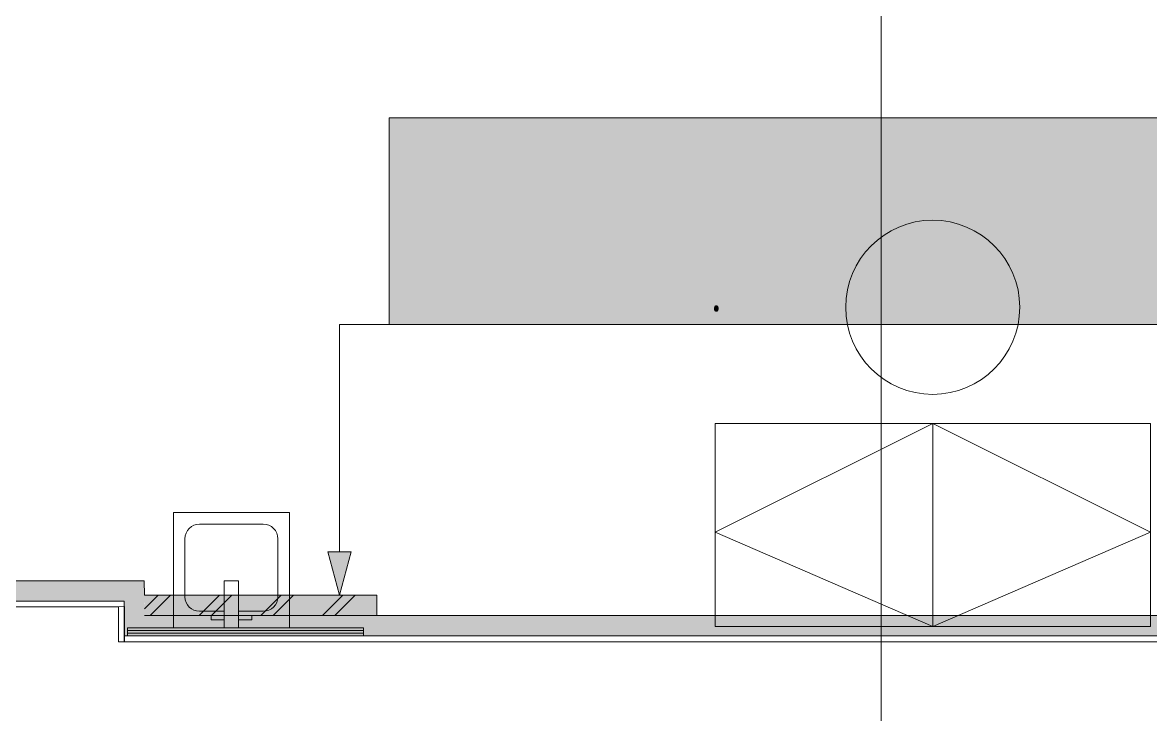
# Model space of a CAD drawing. Header units: millimetres. Extents: x 0 to 1189, y 0 to 841.
# Drawn here: x 375.57 to 414.45, y 373 to 396.83 of the extents above; entities that cross this region are included whole.
import ezdxf

# ---------------------------------------------------------------- set-up
doc = ezdxf.new("R2010")
doc.units = ezdxf.units.MM

msp = doc.modelspace()

# ---------------------------------------------------------------- hatches: boundary and pattern name
at = {"true_color": 0xffffff}
h = msp.add_hatch(color=7, dxfattribs=at)
h.dxf.hatch_style = 2
h.paths.add_polyline_path([(388.212593, 393.546372), (419.755641, 393.546372), (419.755641, 386.429361), (388.212593, 386.429361)])
at = {"true_color": 0x0077b0}
h = msp.add_hatch(color=144, dxfattribs=at)
h.dxf.hatch_style = 2
h.paths.add_polyline_path([(388.513681, 393.565085), (389.524059, 393.565085), (389.597784, 393.539522), (389.622727, 393.46311), (389.622727, 391.645753), (389.597784, 391.570995), (389.524059, 391.547086), (389.447647, 391.570995), (389.422084, 391.645753), (389.422084, 393.361686), (388.615105, 393.361686), (388.615105, 391.645753), (388.589818, 391.570995), (388.513681, 391.547086), (388.437545, 391.570995), (388.412258, 391.645753), (388.412258, 393.46311), (388.437545, 393.539522)])
h = msp.add_hatch(color=144, dxfattribs=at)
h.dxf.hatch_style = 2
h.paths.add_polyline_path([(390.027562, 391.645753), (390.027562, 393.46311), (390.052849, 393.539522), (390.128986, 393.565085), (390.205122, 393.539522), (390.230409, 393.46311), (390.230409, 392.757555), (391.037389, 392.757555), (391.037389, 393.46311), (391.062951, 393.539522), (391.139363, 393.565085), (391.213088, 393.539522), (391.238031, 393.46311), (391.238031, 391.645753), (391.213088, 391.570995), (391.139363, 391.547086), (391.062951, 391.570995), (391.037389, 391.645753), (391.037389, 392.554707), (390.230409, 392.554707), (390.230409, 391.645753), (390.205122, 391.570995), (390.128986, 391.547086), (390.052849, 391.570995)])
h = msp.add_hatch(color=144, dxfattribs=at)
h.dxf.hatch_style = 2
h.paths.add_polyline_path([(393.850347, 393.367199), (393.266059, 393.367199), (393.266059, 393.254751), (393.241461, 393.18075), (393.170148, 393.155532), (393.0916, 393.181095), (393.065968, 393.257507), (393.068724, 393.469173), (393.094011, 393.54531), (393.170148, 393.570597), (393.977678, 393.570597), (394.051541, 393.545655), (394.079102, 393.47193), (394.07359, 393.446574), (393.6701, 391.628666), (393.637785, 391.570237), (393.573637, 391.549842), (393.497707, 391.575336), (393.472214, 391.651265), (393.472214, 391.673865)])
h = msp.add_hatch(color=144, dxfattribs=at)
h.dxf.hatch_style = 2
h.paths.add_polyline_path([(392.551269, 392.049243), (391.74429, 392.049243), (391.668154, 392.074805), (391.642867, 392.151218), (391.668154, 392.227354), (391.74429, 392.252641), (392.551269, 392.252641), (392.627406, 392.227354), (392.652693, 392.151218), (392.627406, 392.074805)])
h = msp.add_hatch(color=144, dxfattribs=at)
h.paths.add_polyline_path([(399.895973, 390.572201), (399.895973, 389.361181), (399.866483, 389.204498), (399.777462, 389.073447), (399.646755, 388.98601), (399.492484, 388.957691), (399.289636, 388.957691), (399.133298, 388.98601), (399.004658, 389.073447), (398.915637, 389.204498), (398.886147, 389.361181), (398.886147, 389.965313), (398.915637, 390.121996), (399.004658, 390.253047), (399.134331, 390.33945), (399.289636, 390.368802), (399.693126, 390.368802), (399.693126, 390.572201), (399.678588, 390.650336), (399.636351, 390.716068), (399.571032, 390.757823), (399.492484, 390.772292), (399.187662, 390.772292), (399.114143, 390.797786), (399.088994, 390.873716), (399.114143, 390.950128), (399.187662, 390.97569), (399.492484, 390.97569), (399.648822, 390.945994), (399.777462, 390.857179), (399.866483, 390.728333)])
h.paths.add_polyline_path([(399.693126, 389.361181), (399.693126, 390.165404), (399.289636, 390.165404), (399.211088, 390.151141), (399.145769, 390.10918), (399.103532, 390.043448), (399.088994, 389.965313), (399.088994, 389.361181), (399.103877, 389.28408), (399.148525, 389.217314), (399.2135, 389.172941), (399.289636, 389.158334), (399.492484, 389.158334), (399.569654, 389.172941), (399.633595, 389.217314), (399.678243, 389.283046)])
h = msp.add_hatch(color=144, dxfattribs=at)
h.paths.add_polyline_path([(388.412258, 389.459848), (388.412258, 389.863889), (388.421293, 389.965528), (388.448569, 390.058951), (388.494346, 390.144415), (388.558881, 390.222179), (388.636645, 390.286714), (388.72211, 390.332491), (388.815532, 390.359768), (388.917171, 390.368802), (389.112232, 390.332836), (389.275461, 390.224935), (389.339996, 390.147128), (389.385773, 390.061362), (389.413049, 389.967121), (389.422084, 389.863889), (389.422084, 389.459848), (389.412619, 389.359803), (389.384395, 389.267199), (389.337671, 389.182036), (389.272705, 389.104315), (389.196146, 389.039779), (389.110854, 388.994003), (389.017604, 388.966726), (388.917171, 388.957691), (388.815532, 388.966726), (388.72211, 388.994003), (388.636645, 389.039779), (388.558881, 389.104315), (388.494346, 389.182036), (388.448569, 389.267199), (388.421293, 389.359803)])
h.paths.add_polyline_path([(389.219237, 389.462604), (389.219237, 389.866645), (389.19774, 389.982125), (389.131594, 390.081068), (389.034098, 390.146732), (388.917171, 390.16816), (388.800244, 390.146732), (388.702748, 390.081068), (388.636602, 389.982125), (388.615105, 389.866645), (388.615105, 389.462604), (388.636602, 389.345058), (388.702748, 389.248182), (388.800244, 389.18114), (388.917171, 389.158334), (389.034098, 389.18114), (389.131594, 389.248182), (389.19774, 389.346091)])
h = msp.add_hatch(color=144, dxfattribs=at)
h.dxf.hatch_style = 2
h.paths.add_polyline_path([(389.927984, 390.368802), (390.836387, 390.368802), (390.991761, 390.33945), (391.121917, 390.253047), (391.210731, 390.121996), (391.240428, 389.965313), (391.240428, 389.056359), (391.214865, 388.9816), (391.138453, 388.957691), (391.062316, 388.9816), (391.037029, 389.056359), (391.037029, 389.965313), (391.02256, 390.043448), (390.980806, 390.10918), (390.915004, 390.152175), (390.836387, 390.165404), (390.63354, 390.165404), (390.63354, 389.056359), (390.608046, 388.9816), (390.532116, 388.957691), (390.458116, 388.9816), (390.432898, 389.056359), (390.432898, 390.165404), (390.029408, 390.165404), (390.029408, 389.056359), (390.004121, 388.9816), (389.927984, 388.957691), (389.851848, 388.9816), (389.826561, 389.056359), (389.826561, 390.270135), (389.851848, 390.34386)])
h = msp.add_hatch(color=144, dxfattribs=at)
h.dxf.hatch_style = 2
h.paths.add_polyline_path([(392.336143, 389.056359), (392.336143, 390.270135), (392.36143, 390.34386), (392.437567, 390.368802), (392.94248, 390.368802), (393.096751, 390.33945), (393.227458, 390.253047), (393.316479, 390.121996), (393.345969, 389.965313), (393.345969, 389.056359), (393.320682, 388.9816), (393.244546, 388.957691), (393.168409, 388.9816), (393.143122, 389.056359), (393.143122, 389.965313), (393.128584, 390.043448), (393.086347, 390.10918), (393.021028, 390.152175), (392.94248, 390.165404), (392.53899, 390.165404), (392.53899, 389.056359), (392.513703, 388.9816), (392.437567, 388.957691), (392.36143, 388.9816)])
h = msp.add_hatch(color=144, dxfattribs=at)
h.paths.add_polyline_path([(393.750446, 389.459848), (393.750446, 389.863889), (393.759481, 389.965528), (393.786757, 390.058951), (393.832534, 390.144415), (393.897069, 390.222179), (393.974834, 390.286714), (394.060298, 390.332491), (394.15372, 390.359768), (394.255359, 390.368802), (394.45042, 390.332836), (394.613649, 390.224935), (394.678184, 390.147128), (394.723961, 390.061362), (394.751238, 389.967121), (394.760272, 389.863889), (394.760272, 389.459848), (394.750807, 389.359803), (394.722583, 389.267199), (394.675859, 389.182036), (394.610893, 389.104315), (394.534334, 389.039779), (394.449042, 388.994003), (394.355792, 388.966726), (394.255359, 388.957691), (394.15372, 388.966726), (394.060298, 388.994003), (393.974834, 389.039779), (393.897069, 389.104315), (393.832534, 389.182036), (393.786757, 389.267199), (393.759481, 389.359803)])
h.paths.add_polyline_path([(394.557425, 389.462604), (394.557425, 389.866645), (394.535928, 389.982125), (394.469782, 390.081068), (394.372286, 390.146732), (394.255359, 390.16816), (394.138433, 390.146732), (394.040936, 390.081068), (393.97479, 389.982125), (393.953293, 389.866645), (393.953293, 389.462604), (393.97479, 389.345058), (394.040936, 389.248182), (394.138433, 389.18114), (394.255359, 389.158334), (394.372286, 389.18114), (394.469782, 389.248182), (394.535928, 389.346091)])
h = msp.add_hatch(color=144, dxfattribs=at)
h.dxf.hatch_style = 2
h.paths.add_polyline_path([(395.669662, 390.368802), (396.073152, 390.368802), (396.149288, 390.34386), (396.174575, 390.270135), (396.174575, 389.056359), (396.149288, 388.9816), (396.073152, 388.957691), (395.997015, 388.9816), (395.971728, 389.056359), (395.971728, 390.165404), (395.740218, 390.165404), (395.359328, 389.025491), (395.325359, 388.974641), (395.266172, 388.957691), (395.190036, 388.982978), (395.164749, 389.059115), (395.170261, 389.090534), (395.568238, 390.287223), (395.608408, 390.349096)])
h = msp.add_hatch(color=144, dxfattribs=at)
h.paths.add_polyline_path([(397.386031, 390.165404), (396.982541, 390.165404), (396.903993, 390.151141), (396.838674, 390.10918), (396.796437, 390.043448), (396.781899, 389.965313), (396.781899, 389.361181), (396.796782, 389.28408), (396.84143, 389.217314), (396.906405, 389.172941), (396.982541, 389.158334), (397.185389, 389.158334), (397.262559, 389.172941), (397.3265, 389.217314), (397.371148, 389.283046), (397.386031, 389.361181)])
h.paths.add_polyline_path([(397.789521, 389.056359), (397.764578, 388.9816), (397.690853, 388.957691), (397.561249, 388.983323), (397.459343, 389.061871), (397.334148, 388.983323), (397.185389, 388.957691), (396.982541, 388.957691), (396.826203, 388.98601), (396.697563, 389.073447), (396.608542, 389.203464), (396.579052, 389.361181), (396.579052, 389.965313), (396.608542, 390.121996), (396.697563, 390.253047), (396.826203, 390.33945), (396.982541, 390.368802), (397.487455, 390.368802), (397.563591, 390.34386), (397.588878, 390.270135), (397.588878, 389.259757), (397.614441, 389.183621), (397.690853, 389.158334), (397.764578, 389.132771)])
h = msp.add_hatch(color=144, dxfattribs=at)
h.paths.add_polyline_path([(400.30045, 389.459848), (400.30045, 389.863889), (400.309484, 389.965528), (400.336761, 390.058951), (400.382538, 390.144415), (400.447073, 390.222179), (400.524837, 390.286714), (400.610302, 390.332491), (400.703724, 390.359768), (400.805363, 390.368802), (401.000424, 390.332836), (401.163653, 390.224935), (401.228188, 390.147128), (401.273965, 390.061362), (401.301241, 389.967121), (401.310276, 389.863889), (401.310276, 389.459848), (401.300811, 389.359803), (401.272587, 389.267199), (401.225863, 389.182036), (401.160897, 389.104315), (401.084338, 389.039779), (400.999046, 388.994003), (400.905796, 388.966726), (400.805363, 388.957691), (400.703724, 388.966726), (400.610302, 388.994003), (400.524837, 389.039779), (400.447073, 389.104315), (400.382538, 389.182036), (400.336761, 389.267199), (400.309484, 389.359803)])
h.paths.add_polyline_path([(401.107429, 389.462604), (401.107429, 389.866645), (401.085932, 389.982125), (401.019786, 390.081068), (400.922289, 390.146732), (400.805363, 390.16816), (400.688436, 390.146732), (400.59094, 390.081068), (400.524794, 389.982125), (400.503297, 389.866645), (400.503297, 389.462604), (400.524794, 389.345058), (400.59094, 389.248182), (400.688436, 389.18114), (400.805363, 389.158334), (400.922289, 389.18114), (401.019786, 389.248182), (401.085932, 389.346091)])
h = msp.add_hatch(color=144, dxfattribs=at)
h.dxf.hatch_style = 2
h.paths.add_polyline_path([(402.406002, 389.056359), (402.406002, 390.270135), (402.431289, 390.34386), (402.507425, 390.368802), (403.012339, 390.368802), (403.16661, 390.33945), (403.297317, 390.253047), (403.386338, 390.121996), (403.415828, 389.965313), (403.415828, 389.056359), (403.390541, 388.9816), (403.314404, 388.957691), (403.238268, 388.9816), (403.212981, 389.056359), (403.212981, 389.965313), (403.198443, 390.043448), (403.156206, 390.10918), (403.090887, 390.152175), (403.012339, 390.165404), (402.608849, 390.165404), (402.608849, 389.056359), (402.583562, 388.9816), (402.507425, 388.957691), (402.431289, 388.9816)])
h = msp.add_hatch(color=144, dxfattribs=at)
h.paths.add_polyline_path([(403.820305, 389.459848), (403.820305, 389.863889), (403.829339, 389.965528), (403.856616, 390.058951), (403.902393, 390.144415), (403.966928, 390.222179), (404.044692, 390.286714), (404.130157, 390.332491), (404.223579, 390.359768), (404.325218, 390.368802), (404.520279, 390.332836), (404.683508, 390.224935), (404.748043, 390.147128), (404.79382, 390.061362), (404.821096, 389.967121), (404.830131, 389.863889), (404.830131, 389.459848), (404.820666, 389.359803), (404.792442, 389.267199), (404.745718, 389.182036), (404.680752, 389.104315), (404.604193, 389.039779), (404.518901, 388.994003), (404.425651, 388.966726), (404.325218, 388.957691), (404.223579, 388.966726), (404.130157, 388.994003), (404.044692, 389.039779), (403.966928, 389.104315), (403.902393, 389.182036), (403.856616, 389.267199), (403.829339, 389.359803)])
h.paths.add_polyline_path([(404.627284, 389.462604), (404.627284, 389.866645), (404.605786, 389.982125), (404.539641, 390.081068), (404.442144, 390.146732), (404.325218, 390.16816), (404.208291, 390.146732), (404.110795, 390.081068), (404.044649, 389.982125), (404.023152, 389.866645), (404.023152, 389.462604), (404.044649, 389.345058), (404.110795, 389.248182), (404.208291, 389.18114), (404.325218, 389.158334), (404.442144, 389.18114), (404.539641, 389.248182), (404.605786, 389.346091)])
h = msp.add_hatch(color=144, dxfattribs=at)
h.dxf.hatch_style = 2
h.paths.add_polyline_path([(405.336031, 390.368802), (406.244434, 390.368802), (406.399808, 390.33945), (406.529964, 390.253047), (406.618778, 390.121996), (406.648475, 389.965313), (406.648475, 389.056359), (406.622912, 388.9816), (406.5465, 388.957691), (406.470363, 388.9816), (406.445076, 389.056359), (406.445076, 389.965313), (406.430607, 390.043448), (406.388852, 390.10918), (406.323051, 390.152175), (406.244434, 390.165404), (406.041587, 390.165404), (406.041587, 389.056359), (406.016093, 388.9816), (405.940163, 388.957691), (405.866163, 388.9816), (405.840944, 389.056359), (405.840944, 390.165404), (405.437455, 390.165404), (405.437455, 389.056359), (405.412168, 388.9816), (405.336031, 388.957691), (405.259895, 388.9816), (405.234608, 389.056359), (405.234608, 390.270135), (405.259895, 390.34386)])
h = msp.add_hatch(color=144, dxfattribs=at)
h.paths.add_polyline_path([(407.052676, 389.459848), (407.052676, 389.863889), (407.061711, 389.965528), (407.088988, 390.058951), (407.134764, 390.144415), (407.1993, 390.222179), (407.277064, 390.286714), (407.362528, 390.332491), (407.455951, 390.359768), (407.55759, 390.368802), (407.752651, 390.332836), (407.91588, 390.224935), (407.980415, 390.147128), (408.026191, 390.061362), (408.053468, 389.967121), (408.062503, 389.863889), (408.062503, 389.459848), (408.053037, 389.359803), (408.024813, 389.267199), (407.978089, 389.182036), (407.913123, 389.104315), (407.836565, 389.039779), (407.751273, 388.994003), (407.658023, 388.966726), (407.55759, 388.957691), (407.455951, 388.966726), (407.362528, 388.994003), (407.277064, 389.039779), (407.1993, 389.104315), (407.134764, 389.182036), (407.088988, 389.267199), (407.061711, 389.359803)])
h.paths.add_polyline_path([(407.859656, 389.462604), (407.859656, 389.866645), (407.838158, 389.982125), (407.772012, 390.081068), (407.674516, 390.146732), (407.55759, 390.16816), (407.440663, 390.146732), (407.343167, 390.081068), (407.277021, 389.982125), (407.255524, 389.866645), (407.255524, 389.462604), (407.277021, 389.345058), (407.343167, 389.248182), (407.440663, 389.18114), (407.55759, 389.158334), (407.674516, 389.18114), (407.772012, 389.248182), (407.838158, 389.346091)])
h = msp.add_hatch(color=144, dxfattribs=at)
h.dxf.hatch_style = 2
h.paths.add_polyline_path([(408.971893, 390.368802), (409.375382, 390.368802), (409.451519, 390.34386), (409.476806, 390.270135), (409.476806, 389.056359), (409.451519, 388.9816), (409.375382, 388.957691), (409.299246, 388.9816), (409.273959, 389.056359), (409.273959, 390.165404), (409.042448, 390.165404), (408.661558, 389.025491), (408.62759, 388.974641), (408.568403, 388.957691), (408.492266, 388.982978), (408.466979, 389.059115), (408.472492, 389.090534), (408.870469, 390.287223), (408.910639, 390.349096)])
h = msp.add_hatch(color=144, dxfattribs=at)
h.dxf.hatch_style = 2
h.paths.add_polyline_path([(410.08413, 389.70569), (410.71913, 390.34069), (410.750273, 390.362188), (410.789685, 390.368802), (410.865822, 390.34386), (410.891109, 390.270135), (410.860241, 390.199579), (410.417064, 389.753646), (410.871816, 389.11589), (410.891109, 389.056359), (410.865822, 388.9816), (410.789685, 388.957691), (410.741109, 388.968371), (410.705349, 389.000135), (410.27044, 389.609779), (410.08413, 389.420712), (410.08413, 389.056359), (410.058843, 388.9816), (409.982706, 388.957691), (409.906569, 388.9816), (409.881282, 389.056359), (409.881282, 390.270135), (409.906569, 390.34386), (409.982706, 390.368802), (410.058843, 390.34386), (410.08413, 390.270135)])
h = msp.add_hatch(color=144, dxfattribs=at)
h.paths.add_polyline_path([(412.102564, 390.165404), (411.699075, 390.165404), (411.620527, 390.151141), (411.555208, 390.10918), (411.512971, 390.043448), (411.498433, 389.965313), (411.498433, 389.361181), (411.513315, 389.28408), (411.557964, 389.217314), (411.622938, 389.172941), (411.699075, 389.158334), (411.901922, 389.158334), (411.979092, 389.172941), (412.043033, 389.217314), (412.087682, 389.283046), (412.102564, 389.361181)])
h.paths.add_polyline_path([(412.506054, 389.056359), (412.481112, 388.9816), (412.407387, 388.957691), (412.277782, 388.983323), (412.175876, 389.061871), (412.050681, 388.983323), (411.901922, 388.957691), (411.699075, 388.957691), (411.542736, 388.98601), (411.414097, 389.073447), (411.325075, 389.203464), (411.295585, 389.361181), (411.295585, 389.965313), (411.325075, 390.121996), (411.414097, 390.253047), (411.542736, 390.33945), (411.699075, 390.368802), (412.203988, 390.368802), (412.280125, 390.34386), (412.305412, 390.270135), (412.305412, 389.259757), (412.330974, 389.183621), (412.407387, 389.158334), (412.481112, 389.132771)])
h = msp.add_hatch(color=144, dxfattribs=at)
h.paths.add_polyline_path([(391.696711, 387.853713), (391.788558, 387.908834), (391.872549, 387.927576), (391.918093, 387.941425), (391.95909, 387.980492), (391.989544, 388.030102), (391.999328, 388.079711), (391.988235, 388.138691), (391.955231, 388.187749), (391.905966, 388.220133), (391.847193, 388.230193), (391.78842, 388.219306), (391.739155, 388.187749), (391.707598, 388.138691), (391.696711, 388.079711)])
h.paths.add_polyline_path([(392.073743, 387.89781), (392.16738, 387.84069), (392.240761, 387.758353), (392.286443, 387.658583), (392.301946, 387.550544), (392.301946, 387.246274), (392.273696, 387.100684), (392.190049, 386.979485), (392.068437, 386.896459), (391.923261, 386.869242), (391.776982, 386.896459), (391.654268, 386.979485), (391.571723, 387.101511), (391.544576, 387.246274), (391.544576, 388.079711), (391.566624, 388.197464), (391.633322, 388.295787), (391.730542, 388.360831), (391.847193, 388.382879), (391.964464, 388.360555), (392.062718, 388.293583), (392.127762, 388.197189), (392.14981, 388.079711), (392.130793, 387.976978)])
h.paths.add_polyline_path([(392.14981, 387.247927), (392.14981, 387.550544), (392.133549, 387.637636), (392.084216, 387.711499), (392.010766, 387.76104), (391.923261, 387.777094), (391.835755, 387.76104), (391.762306, 387.711499), (391.712972, 387.637636), (391.696711, 387.550544), (391.696711, 387.247927), (391.712972, 387.159664), (391.762306, 387.087524), (391.835755, 387.036881), (391.923261, 387.019724), (392.010766, 387.036881), (392.084216, 387.087524), (392.133549, 387.160491)])
h = msp.add_hatch(color=144, dxfattribs=at)
h.paths.add_polyline_path([(406.509092, 387.853713), (406.600938, 387.908834), (406.68493, 387.927576), (406.730474, 387.941425), (406.77147, 387.980492), (406.801925, 388.030102), (406.811709, 388.079711), (406.800616, 388.138691), (406.767612, 388.187749), (406.718347, 388.220133), (406.659574, 388.230193), (406.6008, 388.219306), (406.551536, 388.187749), (406.519978, 388.138691), (406.509092, 388.079711)])
h.paths.add_polyline_path([(406.886123, 387.89781), (406.979761, 387.84069), (407.053141, 387.758353), (407.098823, 387.658583), (407.114326, 387.550544), (407.114326, 387.246274), (407.086077, 387.100684), (407.00243, 386.979485), (406.880818, 386.896459), (406.735641, 386.869242), (406.589363, 386.896459), (406.466648, 386.979485), (406.384104, 387.101511), (406.356957, 387.246274), (406.356957, 388.079711), (406.379005, 388.197464), (406.445702, 388.295787), (406.542923, 388.360831), (406.659574, 388.382879), (406.776845, 388.360555), (406.875099, 388.293583), (406.940142, 388.197189), (406.962191, 388.079711), (406.943174, 387.976978)])
h.paths.add_polyline_path([(406.962191, 387.247927), (406.962191, 387.550544), (406.94593, 387.637636), (406.896596, 387.711499), (406.823147, 387.76104), (406.735641, 387.777094), (406.648136, 387.76104), (406.574687, 387.711499), (406.525353, 387.637636), (406.509092, 387.550544), (406.509092, 387.247927), (406.525353, 387.159664), (406.574687, 387.087524), (406.648136, 387.036881), (406.735641, 387.019724), (406.823147, 387.036881), (406.896596, 387.087524), (406.94593, 387.160491)])
h = msp.add_hatch(color=144, dxfattribs=at)
h.dxf.hatch_style = 2
h.paths.add_polyline_path([(388.362097, 386.943105), (388.362097, 387.853713), (388.381114, 387.908834), (388.438165, 387.927576), (388.81685, 387.927576), (388.932674, 387.905596), (389.030721, 387.841035), (389.097418, 387.742298), (389.119467, 387.624958), (389.119467, 386.943105), (389.10045, 386.887157), (389.043399, 386.869242), (388.986348, 386.887157), (388.967332, 386.943105), (388.967332, 387.624958), (388.956445, 387.683732), (388.924888, 387.732997), (388.875623, 387.765174), (388.81685, 387.77544), (388.514233, 387.77544), (388.514233, 386.943105), (388.495216, 386.887157), (388.438165, 386.869242), (388.381114, 386.887157)])
h = msp.add_hatch(color=144, dxfattribs=at)
h.paths.add_polyline_path([(389.422923, 387.853713), (389.44194, 387.908834), (389.498991, 387.927576), (389.877676, 387.927576), (389.994947, 387.905596), (390.091548, 387.841035), (390.158245, 387.742298), (390.180293, 387.624958), (390.180293, 387.17186), (390.158245, 387.05452), (390.091548, 386.955783), (389.994947, 386.890395), (389.877676, 386.869242), (389.575059, 386.869242), (389.575059, 386.488353), (389.556042, 386.432749), (389.498991, 386.413939), (389.44194, 386.432749), (389.422923, 386.488353)])
h.paths.add_polyline_path([(389.575059, 387.77544), (389.575059, 387.019724), (389.877676, 387.019724), (389.935347, 387.030817), (389.983509, 387.063821), (390.016996, 387.113086), (390.028158, 387.17186), (390.028158, 387.624958), (390.017271, 387.683732), (389.985714, 387.732997), (389.936449, 387.765174), (389.877676, 387.77544)])
h = msp.add_hatch(color=144, dxfattribs=at)
h.dxf.hatch_style = 2
h.paths.add_polyline_path([(391.241119, 387.853713), (391.241119, 386.943105), (391.222103, 386.887157), (391.165052, 386.869242), (390.786367, 386.869242), (390.669096, 386.890395), (390.572495, 386.955783), (390.505798, 387.053693), (390.48375, 387.17186), (390.48375, 387.853713), (390.502767, 387.908834), (390.559817, 387.927576), (390.616868, 387.908834), (390.635885, 387.853713), (390.635885, 387.17186), (390.647047, 387.113913), (390.680534, 387.063821), (390.729523, 387.030817), (390.786367, 387.019724), (391.088984, 387.019724), (391.088984, 387.853713), (391.108001, 387.908834), (391.165052, 387.927576), (391.222103, 387.908834)])
h = msp.add_hatch(color=144, dxfattribs=at)
h.paths.add_polyline_path([(392.873844, 387.324546), (392.768148, 387.356586), (392.68147, 387.423765), (392.624419, 387.516507), (392.605402, 387.624958), (392.627451, 387.742298), (392.694148, 387.841035), (392.790748, 387.905596), (392.908019, 387.927576), (393.286704, 387.927576), (393.343755, 387.908834), (393.362772, 387.853713), (393.362772, 386.943105), (393.343755, 386.887157), (393.286704, 386.869242), (393.229653, 386.887157), (393.210636, 386.943105), (393.210636, 387.322341), (393.05795, 387.322341), (392.742655, 386.899008), (392.71537, 386.876064), (392.68147, 386.869242), (392.624419, 386.887157), (392.605402, 386.943105), (392.620285, 386.989958)])
h.paths.add_polyline_path([(392.757538, 387.624958), (392.7687, 387.567012), (392.802186, 387.51692), (392.851175, 387.483434), (392.908019, 387.472272), (393.210636, 387.472272), (393.210636, 387.77544), (392.908019, 387.77544), (392.849246, 387.764554), (392.799981, 387.732997), (392.768424, 387.683732)])
h = msp.add_hatch(color=144, dxfattribs=at)
h.dxf.hatch_style = 2
h.paths.add_polyline_path([(394.195395, 387.17186), (394.185611, 387.235043), (394.155156, 387.282103), (394.065859, 387.322341), (393.968846, 387.322341), (393.915929, 387.345492), (393.892778, 387.398409), (393.915929, 387.453531), (393.989792, 387.476682), (394.012943, 387.476682), (394.038299, 387.474477), (394.105616, 387.485639), (394.155156, 387.519125), (394.185611, 387.566461), (394.195395, 387.624958), (394.185335, 387.683732), (394.152951, 387.732997), (394.103687, 387.765174), (394.044913, 387.77544), (393.968846, 387.77544), (393.898634, 387.765656), (393.813954, 387.736855), (393.744708, 387.70833), (393.723004, 387.698821), (393.682765, 387.726382), (393.666228, 387.779299), (393.69751, 387.836418), (393.790803, 387.887337), (393.886232, 387.917792), (393.968846, 387.927576), (394.044913, 387.927576), (394.16246, 387.905596), (394.26099, 387.841035), (394.325551, 387.742298), (394.34753, 387.624958), (394.321968, 387.488739), (394.243902, 387.398409), (394.321968, 387.308079), (394.34753, 387.17186), (394.325551, 387.05452), (394.26099, 386.955783), (394.16246, 386.890395), (394.044913, 386.869242), (393.968846, 386.869242), (393.884303, 386.878751), (393.788598, 386.907276), (393.696614, 386.95847), (393.666228, 387.017519), (393.682765, 387.070436), (393.725208, 387.097997), (393.749393, 387.088488), (393.816159, 387.059963), (393.89891, 387.029508), (393.968846, 387.019724), (394.044913, 387.019724), (394.103687, 387.030817), (394.152951, 387.063821), (394.184509, 387.113086)])
h = msp.add_hatch(color=144, dxfattribs=at)
h.dxf.hatch_style = 2
h.paths.add_polyline_path([(394.802955, 387.430379), (395.279205, 387.906629), (395.332121, 387.927576), (395.389172, 387.908834), (395.408189, 387.853713), (395.385038, 387.800796), (395.052655, 387.466208), (395.393306, 386.987754), (395.408189, 386.943105), (395.389172, 386.887157), (395.332121, 386.869242), (395.268731, 386.901213), (394.942963, 387.35817), (394.802955, 387.216508), (394.802955, 386.943105), (394.783938, 386.887157), (394.726887, 386.869242), (394.669836, 386.887157), (394.650819, 386.943105), (394.650819, 387.853713), (394.669836, 387.908834), (394.726887, 387.927576), (394.783938, 387.908834), (394.802955, 387.853713)])
h = msp.add_hatch(color=144, dxfattribs=at)
h.dxf.hatch_style = 2
h.paths.add_polyline_path([(396.31688, 386.714902), (396.31688, 386.869242), (396.014263, 386.869242), (395.896991, 386.890395), (395.800391, 386.955783), (395.733694, 387.05452), (395.711645, 387.17186), (395.711645, 387.853713), (395.730662, 387.908834), (395.787713, 387.927576), (395.844764, 387.908834), (395.863781, 387.853713), (395.863781, 387.17186), (395.874943, 387.113913), (395.908429, 387.063821), (395.957418, 387.030817), (396.014263, 387.019724), (396.31688, 387.019724), (396.31688, 387.853713), (396.335897, 387.908834), (396.392947, 387.927576), (396.449998, 387.908834), (396.469015, 387.853713), (396.469015, 386.717107), (396.447242, 386.599354), (396.382474, 386.501031), (396.285874, 386.435987), (396.168603, 386.413939), (395.863781, 386.413939), (395.80673, 386.433024), (395.787713, 386.490557), (395.810864, 386.543474), (395.863781, 386.566625), (396.166398, 386.566625), (396.225171, 386.576685), (396.274436, 386.609069), (396.305993, 386.656404)])
h = msp.add_hatch(color=144, dxfattribs=at)
h.dxf.hatch_style = 2
h.paths.add_polyline_path([(397.441646, 387.624958), (397.441646, 387.17186), (397.452808, 387.113913), (397.486295, 387.063821), (397.535284, 387.030817), (397.592128, 387.019724), (397.818678, 387.019724), (397.875728, 387.000638), (397.894745, 386.943105), (397.875728, 386.887157), (397.818678, 386.869242), (397.592128, 386.869242), (397.474857, 386.890395), (397.378257, 386.955783), (397.31156, 387.053693), (397.289511, 387.17186), (397.289511, 387.624958), (397.31156, 387.742298), (397.378257, 387.841035), (397.474857, 387.905596), (397.592128, 387.927576), (397.818678, 387.927576), (397.875728, 387.908559), (397.894745, 387.851508), (397.875728, 387.794457), (397.818678, 387.77544), (397.592128, 387.77544), (397.533355, 387.764554), (397.48409, 387.732997), (397.452533, 387.683732)])
h = msp.add_hatch(color=144, dxfattribs=at)
h.dxf.hatch_style = 2
h.paths.add_polyline_path([(398.652619, 387.246274), (398.350002, 387.635432), (398.350002, 386.943105), (398.330985, 386.887157), (398.273934, 386.869242), (398.216883, 386.887157), (398.197866, 386.943105), (398.197866, 387.853713), (398.216883, 387.908834), (398.273934, 387.927576), (398.311968, 387.916207), (398.350002, 387.881274), (398.652619, 387.491564), (398.955236, 387.881274), (398.993545, 387.916207), (399.031855, 387.927576), (399.086976, 387.908834), (399.105718, 387.853713), (399.105718, 386.943105), (399.086976, 386.887157), (399.031855, 386.869242), (398.974322, 386.887157), (398.955236, 386.943105), (398.955236, 387.635432)])
h = msp.add_hatch(color=144, dxfattribs=at)
h.dxf.hatch_style = 2
h.paths.add_polyline_path([(400.536057, 387.624958), (400.536057, 387.17186), (400.547219, 387.113913), (400.580706, 387.063821), (400.629695, 387.030817), (400.686539, 387.019724), (400.913089, 387.019724), (400.970139, 387.000638), (400.989156, 386.943105), (400.970139, 386.887157), (400.913089, 386.869242), (400.686539, 386.869242), (400.569268, 386.890395), (400.472668, 386.955783), (400.405971, 387.053693), (400.383922, 387.17186), (400.383922, 387.624958), (400.405971, 387.742298), (400.472668, 387.841035), (400.569268, 387.905596), (400.686539, 387.927576), (400.913089, 387.927576), (400.970139, 387.908559), (400.989156, 387.851508), (400.970139, 387.794457), (400.913089, 387.77544), (400.686539, 387.77544), (400.627766, 387.764554), (400.578501, 387.732997), (400.546944, 387.683732)])
h = msp.add_hatch(color=144, dxfattribs=at)
h.dxf.hatch_style = 2
h.paths.add_polyline_path([(401.761913, 387.398409), (402.036969, 386.985549), (402.049647, 386.943105), (402.03063, 386.887157), (401.973579, 386.869242), (401.91019, 386.901213), (401.670962, 387.260605), (401.431735, 386.901213), (401.368345, 386.869242), (401.315428, 386.890189), (401.292277, 386.943105), (401.304955, 386.985549), (401.580012, 387.398409), (401.304955, 387.809064), (401.292277, 387.853713), (401.311294, 387.908834), (401.368345, 387.927576), (401.431735, 387.895605), (401.670962, 387.536213), (401.91019, 387.895605), (401.973579, 387.927576), (402.03063, 387.909661), (402.049647, 387.853713), (402.036969, 387.809064)])
h = msp.add_hatch(color=144, dxfattribs=at)
h.paths.add_polyline_path([(402.731788, 387.777094), (402.644283, 387.76104), (402.570834, 387.711499), (402.5215, 387.638463), (402.505239, 387.550544), (402.505239, 387.474477), (402.958338, 387.474477), (402.958338, 387.550544), (402.942077, 387.638463), (402.892743, 387.711499), (402.819294, 387.76104)])
h.paths.add_polyline_path([(402.505239, 387.322341), (402.505239, 387.17186), (402.516401, 387.113913), (402.549887, 387.063821), (402.598877, 387.030817), (402.655721, 387.019724), (403.034406, 387.019724), (403.091456, 387.000638), (403.110473, 386.943105), (403.091456, 386.887157), (403.034406, 386.869242), (402.655721, 386.869242), (402.53845, 386.890395), (402.441849, 386.955783), (402.375152, 387.053693), (402.353103, 387.17186), (402.353103, 387.548891), (402.380251, 387.695101), (402.462795, 387.817333), (402.58551, 387.900359), (402.731788, 387.927576), (402.878067, 387.900635), (403.000781, 387.819537), (403.083326, 387.69703), (403.110473, 387.550544), (403.110473, 387.322341)])
h = msp.add_hatch(color=144, dxfattribs=at)
h.dxf.hatch_style = 2
h.paths.add_polyline_path([(403.868682, 387.246274), (403.566065, 387.635432), (403.566065, 386.943105), (403.547048, 386.887157), (403.489997, 386.869242), (403.432947, 386.887157), (403.41393, 386.943105), (403.41393, 387.853713), (403.432947, 387.908834), (403.489997, 387.927576), (403.528031, 387.916207), (403.566065, 387.881274), (403.868682, 387.491564), (404.1713, 387.881274), (404.209609, 387.916207), (404.247918, 387.927576), (404.30304, 387.908834), (404.321781, 387.853713), (404.321781, 386.943105), (404.30304, 386.887157), (404.247918, 386.869242), (404.190385, 386.887157), (404.1713, 386.943105), (404.1713, 387.635432)])
h = msp.add_hatch(color=144, dxfattribs=at)
h.paths.add_polyline_path([(405.230344, 387.17186), (405.208295, 387.05452), (405.143252, 386.955783), (405.044997, 386.890395), (404.927726, 386.869242), (404.701177, 386.869242), (404.644126, 386.887157), (404.625109, 386.943105), (404.625109, 387.853713), (404.644126, 387.908834), (404.701177, 387.927576), (404.758228, 387.908834), (404.777245, 387.853713), (404.777245, 387.474477), (404.927726, 387.474477), (405.044997, 387.452497), (405.143252, 387.387936), (405.208295, 387.289406)])
h.paths.add_polyline_path([(405.079862, 387.17186), (405.068769, 387.230633), (405.035765, 387.279898), (404.9865, 387.311455), (404.927726, 387.322341), (404.777245, 387.322341), (404.777245, 387.019724), (404.927726, 387.019724), (404.9865, 387.030817), (405.035765, 387.063821), (405.068769, 387.113086)])
h.paths.add_polyline_path([(405.382479, 387.853713), (405.401565, 387.908834), (405.459098, 387.927576), (405.514219, 387.908834), (405.532961, 387.853713), (405.532961, 386.943105), (405.514219, 386.887157), (405.459098, 386.869242), (405.401565, 386.887157), (405.382479, 386.943105)])
h = msp.add_hatch(color=144, dxfattribs=at)
h.dxf.hatch_style = 2
h.paths.add_polyline_path([(407.9363, 386.943105), (407.9363, 387.853713), (407.955317, 387.908834), (408.012368, 387.927576), (408.391053, 387.927576), (408.506877, 387.905596), (408.604924, 387.841035), (408.671621, 387.742298), (408.69367, 387.624958), (408.69367, 386.943105), (408.674653, 386.887157), (408.617602, 386.869242), (408.560551, 386.887157), (408.541535, 386.943105), (408.541535, 387.624958), (408.530648, 387.683732), (408.499091, 387.732997), (408.449826, 387.765174), (408.391053, 387.77544), (408.088436, 387.77544), (408.088436, 386.943105), (408.069419, 386.887157), (408.012368, 386.869242), (407.955317, 386.887157)])
h = msp.add_hatch(color=144, dxfattribs=at)
h.paths.add_polyline_path([(408.997126, 387.853713), (409.016143, 387.908834), (409.073194, 387.927576), (409.451879, 387.927576), (409.56915, 387.905596), (409.665751, 387.841035), (409.732448, 387.742298), (409.754496, 387.624958), (409.754496, 387.17186), (409.732448, 387.05452), (409.665751, 386.955783), (409.56915, 386.890395), (409.451879, 386.869242), (409.149262, 386.869242), (409.149262, 386.488353), (409.130245, 386.432749), (409.073194, 386.413939), (409.016143, 386.432749), (408.997126, 386.488353)])
h.paths.add_polyline_path([(409.149262, 387.77544), (409.149262, 387.019724), (409.451879, 387.019724), (409.50955, 387.030817), (409.557712, 387.063821), (409.591199, 387.113086), (409.602361, 387.17186), (409.602361, 387.624958), (409.591474, 387.683732), (409.559917, 387.732997), (409.510652, 387.765174), (409.451879, 387.77544)])
h = msp.add_hatch(color=144, dxfattribs=at)
h.dxf.hatch_style = 2
h.paths.add_polyline_path([(410.815322, 387.853713), (410.815322, 386.943105), (410.796306, 386.887157), (410.739255, 386.869242), (410.36057, 386.869242), (410.243299, 386.890395), (410.146698, 386.955783), (410.080001, 387.053693), (410.057953, 387.17186), (410.057953, 387.853713), (410.07697, 387.908834), (410.13402, 387.927576), (410.191071, 387.908834), (410.210088, 387.853713), (410.210088, 387.17186), (410.22125, 387.113913), (410.254736, 387.063821), (410.303726, 387.030817), (410.36057, 387.019724), (410.663187, 387.019724), (410.663187, 387.853713), (410.682204, 387.908834), (410.739255, 387.927576), (410.796306, 387.908834)])
h = msp.add_hatch(color=144, dxfattribs=at)
h.dxf.hatch_style = 2
h.paths.add_polyline_path([(411.573531, 387.246274), (411.270914, 387.635432), (411.270914, 386.943105), (411.251897, 386.887157), (411.194847, 386.869242), (411.137796, 386.887157), (411.118779, 386.943105), (411.118779, 387.853713), (411.137796, 387.908834), (411.194847, 387.927576), (411.23288, 387.916207), (411.270914, 387.881274), (411.573531, 387.491564), (411.876149, 387.881274), (411.914458, 387.916207), (411.952768, 387.927576), (412.007889, 387.908834), (412.02663, 387.853713), (412.02663, 386.943105), (412.007889, 386.887157), (411.952768, 386.869242), (411.895234, 386.887157), (411.876149, 386.943105), (411.876149, 387.635432)])
h = msp.add_hatch(color=144, dxfattribs=at)
h.paths.add_polyline_path([(412.708643, 387.777094), (412.621138, 387.76104), (412.547688, 387.711499), (412.498355, 387.638463), (412.482094, 387.550544), (412.482094, 387.474477), (412.935193, 387.474477), (412.935193, 387.550544), (412.918932, 387.638463), (412.869598, 387.711499), (412.796149, 387.76104)])
h.paths.add_polyline_path([(412.482094, 387.322341), (412.482094, 387.17186), (412.493256, 387.113913), (412.526742, 387.063821), (412.575732, 387.030817), (412.632576, 387.019724), (413.01126, 387.019724), (413.068311, 387.000638), (413.087328, 386.943105), (413.068311, 386.887157), (413.01126, 386.869242), (412.632576, 386.869242), (412.515305, 386.890395), (412.418704, 386.955783), (412.352007, 387.053693), (412.329958, 387.17186), (412.329958, 387.548891), (412.357106, 387.695101), (412.43965, 387.817333), (412.562365, 387.900359), (412.708643, 387.927576), (412.854922, 387.900635), (412.977636, 387.819537), (413.060181, 387.69703), (413.087328, 387.550544), (413.087328, 387.322341)])
h = msp.add_hatch(color=144, dxfattribs=at)
h.dxf.hatch_style = 2
h.paths.add_polyline_path([(414.148154, 387.853713), (414.148154, 386.943105), (414.129137, 386.887157), (414.072087, 386.869242), (414.015036, 386.887157), (413.996019, 386.943105), (413.996019, 387.322341), (413.693402, 387.322341), (413.577578, 387.344321), (413.47953, 387.408882), (413.412833, 387.506034), (413.390785, 387.620549), (413.390785, 387.853713), (413.409802, 387.908834), (413.466852, 387.927576), (413.523903, 387.908834), (413.54292, 387.853713), (413.54292, 387.627163), (413.554082, 387.56839), (413.587568, 387.519125), (413.636558, 387.485639), (413.693402, 387.474477), (413.996019, 387.474477), (413.996019, 387.853713), (414.015036, 387.908834), (414.072087, 387.927576), (414.129137, 387.908834)])
h = msp.add_hatch(color=144, dxfattribs=at)
h.dxf.hatch_style = 2
h.paths.add_polyline_path([(399.409046, 387.019724), (399.428063, 387.076775), (399.485113, 387.095792), (399.542164, 387.076775), (399.561181, 387.019724), (399.561181, 386.943105), (399.542164, 386.887157), (399.485113, 386.869242), (399.428063, 386.887157), (399.409046, 386.943105)])
h = msp.add_hatch(color=144, dxfattribs=at)
h.dxf.hatch_style = 2
h.paths.add_polyline_path([(386.50159, 377.104347), (386.10159, 378.597349), (386.901591, 378.597349)])
at = {"true_color": 0xf1d696}
h = msp.add_hatch(color=41, dxfattribs=at)
h.dxf.hatch_style = 2
h.paths.add_polyline_path([(379.071579, 377.604348), (379.076579, 376.904347), (374.482572, 376.904347), (374.481572, 377.604348)])
h = msp.add_hatch(color=41, dxfattribs=at)
h.dxf.hatch_style = 2
h.paths.add_polyline_path([(379.071579, 377.604348), (379.77158, 377.604348), (379.076579, 376.904347)])
h = msp.add_hatch(color=41, dxfattribs=at)
h.dxf.hatch_style = 2
h.paths.add_polyline_path([(379.076579, 376.904347), (379.77158, 377.604348), (379.77658, 376.904347)])
at = {"true_color": 0xfd8379}
h = msp.add_hatch(color=11, dxfattribs=at)
h.dxf.hatch_style = 2
h.paths.add_polyline_path([(379.78058, 376.404346), (379.77558, 377.104347), (387.780592, 377.104347), (387.780592, 376.404346)])
at = {"true_color": 0xf1d696}
h = msp.add_hatch(color=41, dxfattribs=at)
h.dxf.hatch_style = 2
h.paths.add_polyline_path([(379.78058, 376.404346), (379.080579, 376.404346), (379.076579, 376.904347), (379.77658, 376.904347)])
h = msp.add_hatch(color=41, dxfattribs=at)
h.dxf.hatch_style = 2
h.paths.add_polyline_path([(379.78058, 376.404346), (379.090579, 375.709345), (379.080579, 376.404346)])
h = msp.add_hatch(color=41, dxfattribs=at)
h.dxf.hatch_style = 2
h.paths.add_polyline_path([(379.78058, 376.404346), (379.78558, 375.704345), (379.085579, 375.704345)])
h = msp.add_hatch(color=41, dxfattribs=at)
h.dxf.hatch_style = 2
h.paths.add_polyline_path([(517.520791, 376.412346), (517.520791, 375.712345), (379.78558, 375.704345), (379.78058, 376.404346)])

# ---------------------------------------------------------------- linework, layer by layer
at = {"color": 7, "lineweight": 0}
for points in [[(405.172619, 251.095154), (405.172619, 498.901533)], [(380.772582, 379.954351), (384.772588, 379.954351)], [(380.772582, 375.984345), (380.772582, 379.954351)], [(380.772582, 379.954351), (380.772582, 375.984345)], [(384.772588, 379.954351), (380.772582, 379.954351)], [(380.772582, 379.954351), (384.772588, 379.954351)], [(380.772582, 375.984345), (380.772582, 379.954351)], [(380.772582, 379.954351), (380.772582, 375.984345)], [(384.772588, 379.954351), (380.772582, 379.954351)], [(384.772588, 379.954351), (384.772588, 375.984345)], [(384.772588, 375.984345), (384.772588, 379.954351)], [(384.772588, 379.954351), (384.772588, 375.984345)], [(384.772588, 375.984345), (384.772588, 379.954351)], [(381.172582, 379.05435), (381.182746, 379.155077), (381.211895, 379.248913), (381.258012, 379.333842), (381.319083, 379.40785), (381.39309, 379.468921), (381.47802, 379.515038), (381.571856, 379.544186), (381.672583, 379.554351)], [(381.172582, 379.05435), (381.182746, 379.155077), (381.211895, 379.248913), (381.258012, 379.333842), (381.319083, 379.40785), (381.39309, 379.468921), (381.47802, 379.515038), (381.571856, 379.544186), (381.672583, 379.554351)], [(383.872586, 379.554351), (381.672583, 379.554351)], [(383.872586, 379.554351), (381.672583, 379.554351)], [(383.872586, 379.554351), (383.973313, 379.544186), (384.067149, 379.515038), (384.152079, 379.468921), (384.226087, 379.40785), (384.287157, 379.333842), (384.333275, 379.248913), (384.362423, 379.155077), (384.372587, 379.05435)], [(383.872586, 379.554351), (383.973313, 379.544186), (384.067149, 379.515038), (384.152079, 379.468921), (384.226087, 379.40785), (384.287157, 379.333842), (384.333275, 379.248913), (384.362423, 379.155077), (384.372587, 379.05435)], [(381.172582, 379.05435), (381.172582, 377.054347)], [(381.172582, 379.05435), (381.172582, 377.054347)], [(384.372587, 377.054347), (384.372587, 379.05435)], [(384.372587, 377.054347), (384.372587, 379.05435)], [(379.77158, 377.604348), (374.481572, 377.604348)], [(379.77558, 377.104347), (379.77158, 377.604348)], [(382.522584, 375.984345), (382.522584, 377.604348)], [(382.522584, 377.604348), (383.022585, 377.604348)], [(382.522584, 375.984345), (382.522584, 377.604348)], [(382.522584, 377.604348), (383.022585, 377.604348)], [(383.022585, 377.604348), (383.022585, 375.984345)], [(383.022585, 377.604348), (383.022585, 375.984345)], [(387.780592, 377.104347), (379.77558, 377.104347)], [(379.77858, 376.637346), (380.245581, 377.104347)], [(379.969581, 376.404346), (380.669582, 377.104347)], [(381.666583, 376.404346), (382.366584, 377.104347)], [(382.090584, 376.404346), (382.790585, 377.104347)], [(383.787586, 376.404346), (384.487587, 377.104347)], [(384.212587, 376.404346), (384.912588, 377.104347)], [(385.90959, 376.404346), (386.609591, 377.104347)], [(386.33359, 376.404346), (387.033591, 377.104347)], [(387.780592, 376.404346), (387.780592, 377.104347)], [(379.076579, 376.904347), (374.482572, 376.904347)], [(374.482572, 376.904347), (379.076579, 376.904347)], [(379.082579, 376.716346), (374.682572, 376.704346)], [(374.682572, 376.704346), (378.876579, 376.704346)], [(378.876579, 376.704346), (378.876579, 375.504344)], [(379.076579, 375.504344), (379.076579, 376.904347)], [(379.076579, 376.904347), (379.085579, 375.704345)], [(379.085579, 375.504344), (379.082579, 376.716346)], [(381.672583, 376.554346), (381.571856, 376.56451), (381.47802, 376.593659), (381.39309, 376.639776), (381.319083, 376.700846), (381.258012, 376.774854), (381.211895, 376.859784), (381.182746, 376.95362), (381.172582, 377.054347)], [(381.672583, 376.554346), (381.571856, 376.56451), (381.47802, 376.593659), (381.39309, 376.639776), (381.319083, 376.700846), (381.258012, 376.774854), (381.211895, 376.859784), (381.182746, 376.95362), (381.172582, 377.054347)], [(384.372587, 377.054347), (384.362423, 376.95362), (384.333275, 376.859784), (384.287157, 376.774854), (384.226087, 376.700846), (384.152079, 376.639776), (384.067149, 376.593659), (383.973313, 376.56451), (383.872586, 376.554346)], [(384.372587, 377.054347), (384.362423, 376.95362), (384.333275, 376.859784), (384.287157, 376.774854), (384.226087, 376.700846), (384.152079, 376.639776), (384.067149, 376.593659), (383.973313, 376.56451), (383.872586, 376.554346)], [(517.520791, 376.412346), (379.78058, 376.404346)], [(379.78058, 376.404346), (387.780592, 376.404346)], [(381.672583, 376.554346), (382.522584, 376.554346)], [(381.672583, 376.554346), (382.522584, 376.554346)], [(382.072584, 376.404346), (382.072584, 376.254346)], [(382.522584, 376.404346), (382.072584, 376.404346)], [(382.072584, 376.404346), (382.072584, 376.254346)], [(382.522584, 376.404346), (382.072584, 376.404346)], [(383.022585, 376.554346), (383.872586, 376.554346)], [(383.022585, 376.554346), (383.872586, 376.554346)], [(383.022585, 376.404346), (383.472586, 376.404346)], [(383.022585, 376.404346), (383.472586, 376.404346)], [(383.472586, 376.404346), (383.472586, 376.254346)], [(383.472586, 376.404346), (383.472586, 376.254346)], [(387.328592, 375.984345), (379.196579, 375.984345)], [(379.196579, 375.984345), (379.196579, 375.704345)], [(382.072584, 376.254346), (382.522584, 376.254346)], [(382.072584, 376.254346), (382.522584, 376.254346)], [(383.472586, 376.254346), (383.022585, 376.254346)], [(383.472586, 376.254346), (383.022585, 376.254346)], [(387.328592, 375.704345), (387.328592, 375.984345)], [(434.706664, 375.704345), (379.085579, 375.704345)], [(379.085579, 375.704345), (379.78558, 375.704345)], [(387.328592, 375.894345), (379.196579, 375.894345)], [(387.328592, 375.804345), (379.196579, 375.804345)], [(379.78558, 375.704345), (518.220792, 375.712345)], [(378.876579, 375.504344), (379.076579, 375.504344)], [(379.085579, 375.504344), (402.216614, 375.504344)], [(402.216614, 375.504344), (434.706664, 375.504344)]]:
    msp.add_lwpolyline(points, dxfattribs=at)
at = {"color": 144, "lineweight": 0, "true_color": 0x0077b0}
for points in [[(388.212593, 393.546372), (419.755641, 393.546372)], [(388.212593, 386.429361), (388.212593, 393.546372)], [(386.50159, 378.597349), (386.50159, 386.429361)], [(386.50159, 386.429361), (388.212593, 386.429361)], [(419.755641, 386.429361), (388.212593, 386.429361)], [(386.10159, 378.597349), (386.901591, 378.597349)], [(386.50159, 377.104347), (386.10159, 378.597349)], [(386.50159, 377.104347), (386.901591, 378.597349)]]:
    msp.add_lwpolyline(points, dxfattribs=at)
at = {"color": 253, "lineweight": 0, "true_color": 0x999999}
for points in [[(414.444633, 383.024356), (399.44461, 383.024356)], [(399.44461, 383.024356), (399.44461, 376.024345)], [(399.44461, 379.27435), (406.944622, 383.024356)], [(406.944622, 376.024345), (406.944622, 383.024356)], [(406.944622, 383.024356), (414.444633, 379.27435)], [(414.444633, 376.024345), (414.444633, 383.024356)], [(406.944622, 376.024345), (399.44461, 379.27435)], [(414.444633, 379.27435), (406.944622, 376.024345)], [(399.44461, 376.024345), (414.444633, 376.024345)], [(399.44461, 376.024345), (406.944622, 376.024345)]]:
    msp.add_lwpolyline(points, dxfattribs=at)
msp.add_circle((406.944622, 387.024362), 3.000005, dxfattribs=at)

doc.saveas('drawing.dxf')
